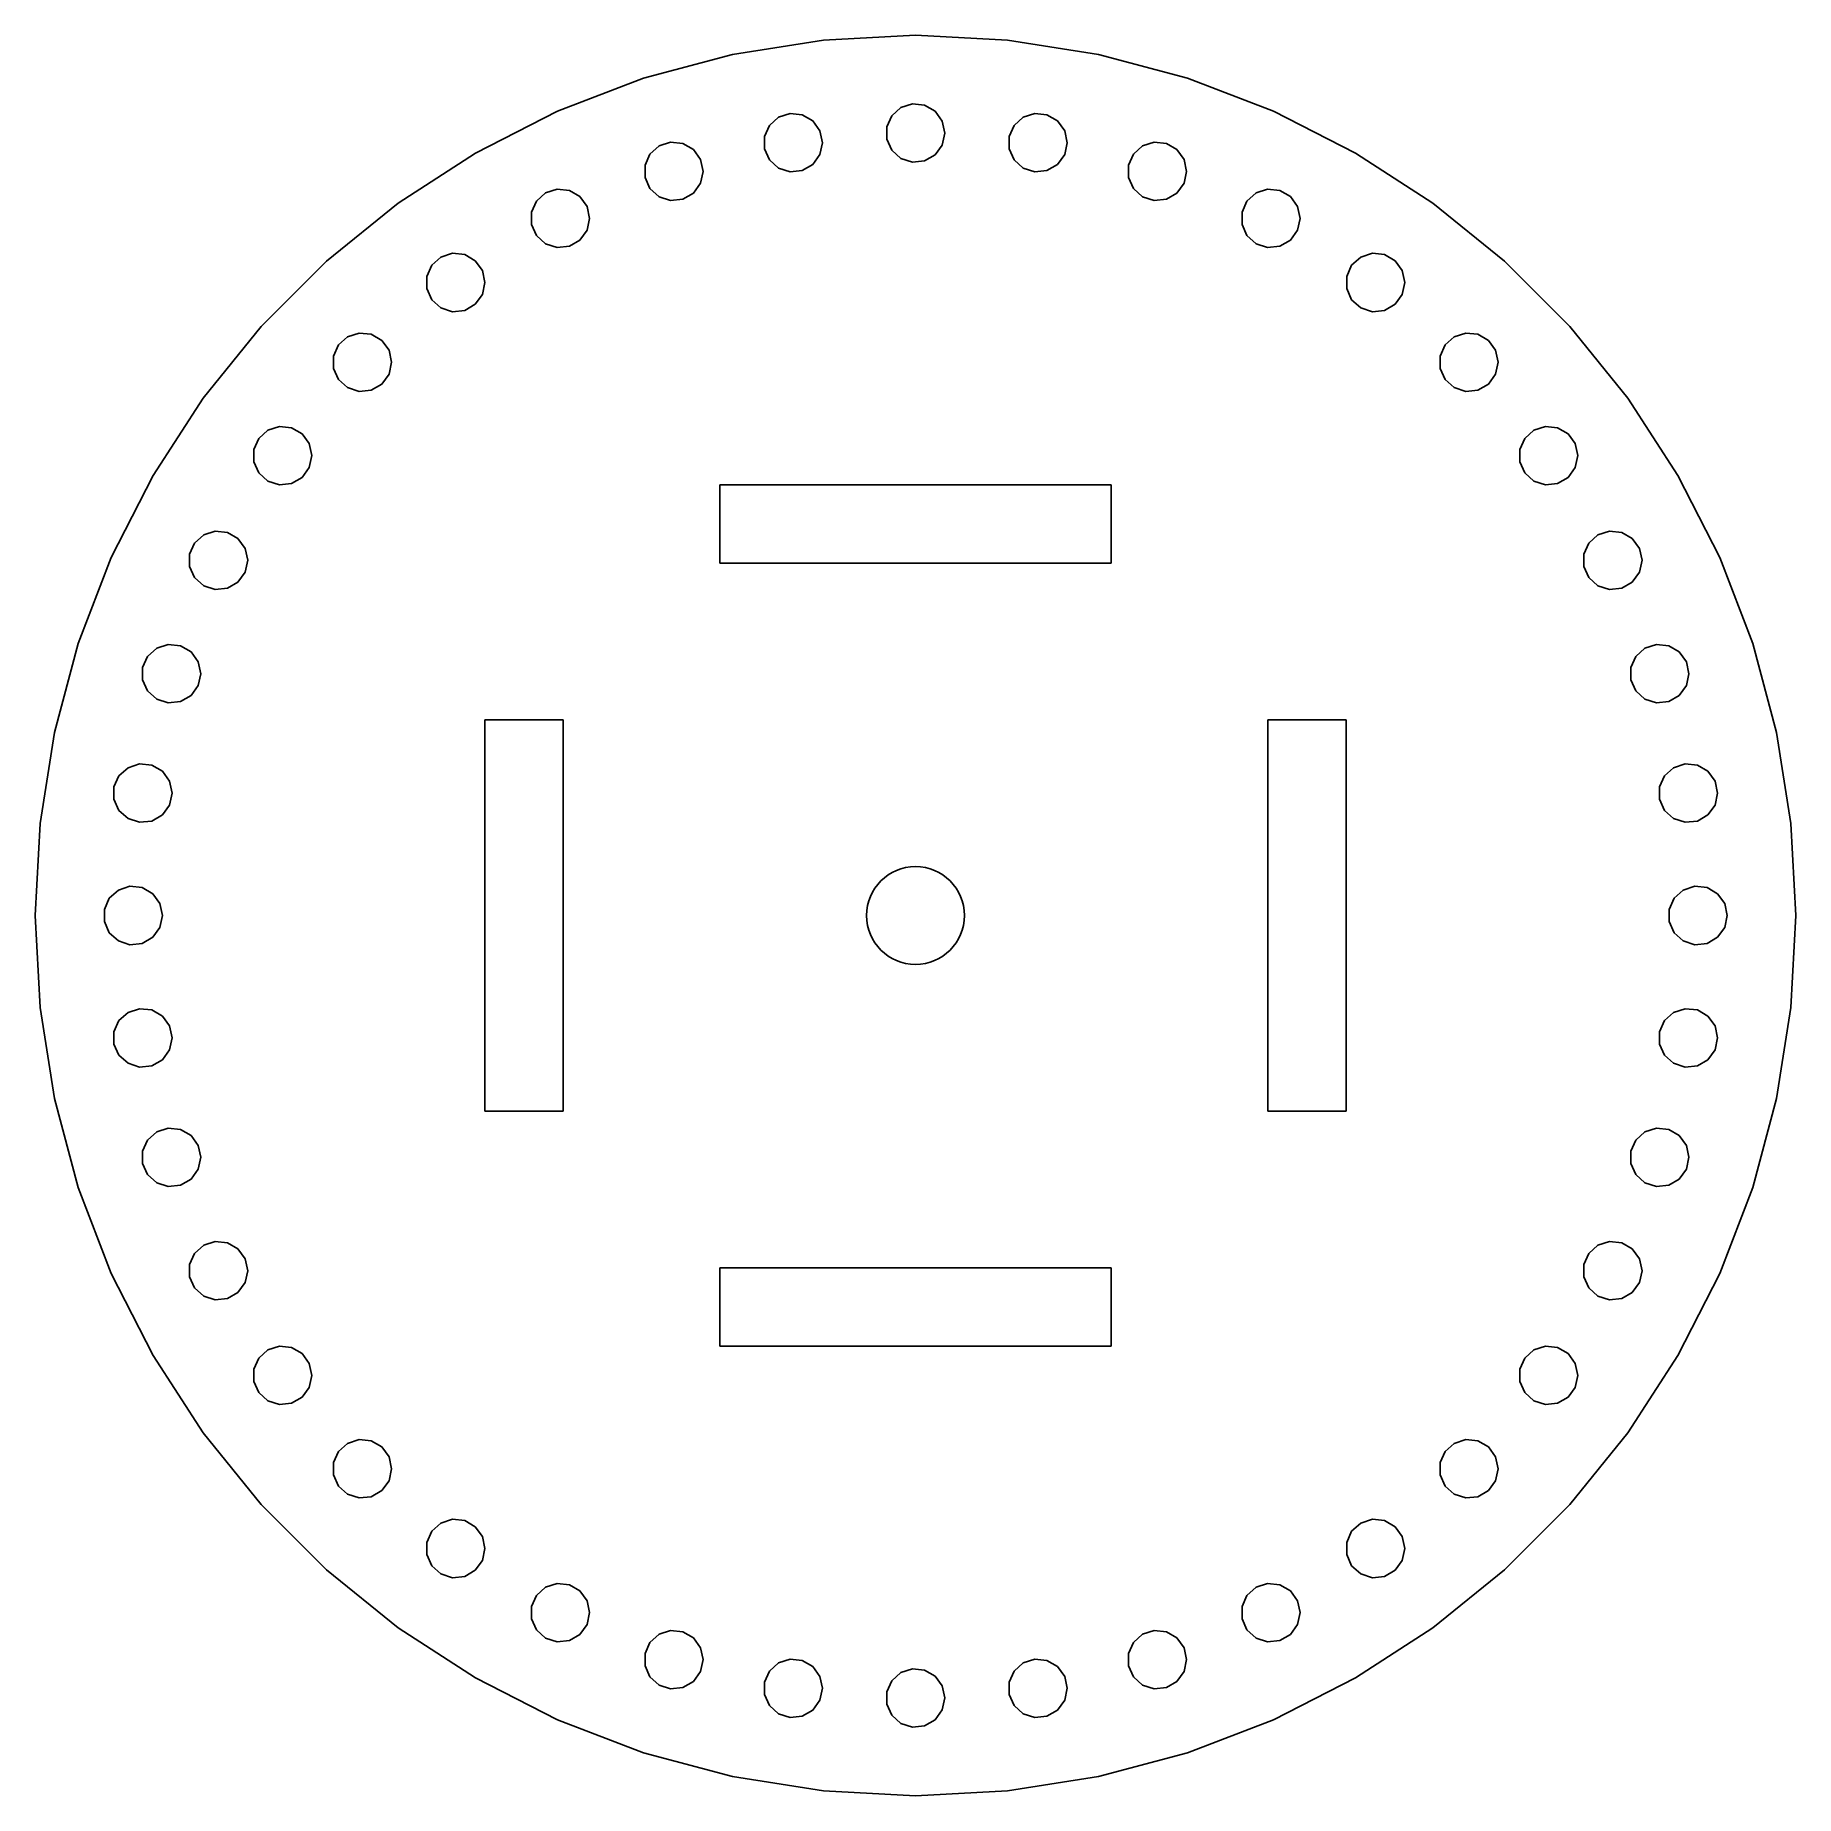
# Model space of a CAD drawing. Extents: x -45 to 45, y -45 to 45.
import ezdxf

# ---------------------------------------------------------------- set-up
doc = ezdxf.new("R2010")
doc.units = 0
doc.layers.get('0').update_dxf_attribs({"linetype": 'CONTINUOUS'})

msp = doc.modelspace()

# ---------------------------------------------------------------- linework, layer by layer
at = {"color": 1}
for p, q in [((0, 44.9797), (-4.70166, 44.7333)), ((4.70166, 44.7333), (0, 44.9797)), ((-4.70166, 44.7333), (-9.35181, 43.9968)), ((9.35181, 43.9968), (4.70166, 44.7333)), ((-9.35181, 43.9968), (-13.8995, 42.7782)), ((13.8995, 42.7782), (9.35181, 43.9968)), ((-13.8995, 42.7782), (-18.2949, 41.091)), ((18.2949, 41.091), (13.8995, 42.7782)), ((-0.75, 41.2787), (-0.15678, 41.4715)), ((-0.15678, 41.4715), (0.46352, 41.4063)), ((0.46352, 41.4063), (1.00369, 41.0944)), ((-18.2949, 41.091), (-22.4899, 38.9536)), ((-7.46773, 40.3692), (-7.0042, 40.7865)), ((-7.0042, 40.7865), (-6.411, 40.9793)), ((-6.411, 40.9793), (-5.79068, 40.9141)), ((-5.79068, 40.9141), (-5.2505, 40.6022)), ((-5.2505, 40.6022), (-4.88388, 40.0976)), ((-1.46721, 40.2916), (-1.21352, 40.8614)), ((-1.21352, 40.8614), (-0.75, 41.2787)), ((1.00369, 41.0944), (1.37032, 40.5898)), ((1.37032, 40.5898), (1.5, 39.9797)), ((5.04068, 40.3692), (5.5042, 40.7865)), ((5.5042, 40.7865), (6.09741, 40.9793)), ((6.09741, 40.9793), (6.71773, 40.9141)), ((6.71773, 40.9141), (7.25789, 40.6022)), ((7.25789, 40.6022), (7.62451, 40.0976)), ((22.4899, 38.9536), (18.2949, 41.091)), ((-7.72142, 39.7994), (-7.46773, 40.3692)), ((-7.72142, 39.1756), (-7.72142, 39.7994)), ((-4.88388, 40.0976), (-4.7542, 39.4875)), ((-1.46721, 39.6678), (-1.46721, 40.2916)), ((-1.21352, 39.098), (-1.46721, 39.6678)), ((1.5, 39.9797), (1.37032, 39.3696)), ((4.78697, 39.7994), (5.04068, 40.3692)), ((4.78697, 39.1756), (4.78697, 39.7994)), ((7.62451, 40.0976), (7.7542, 39.4875)), ((-22.4899, 38.9536), (-26.4384, 36.3894)), ((-13.8216, 38.3348), (-13.5679, 38.9046)), ((-13.5679, 38.9046), (-13.1044, 39.322)), ((-13.1044, 39.322), (-12.5112, 39.5148)), ((-12.5112, 39.5148), (-11.8909, 39.4496)), ((-11.8909, 39.4496), (-11.3507, 39.1377)), ((-11.3507, 39.1377), (-10.9841, 38.6331)), ((-7.46773, 38.6058), (-7.72142, 39.1756)), ((-4.88388, 38.8774), (-5.2505, 38.3728)), ((-4.7542, 39.4875), (-4.88388, 38.8774)), ((-0.75, 38.6807), (-1.21352, 39.098)), ((1.00369, 38.865), (0.46352, 38.5531)), ((1.37032, 39.3696), (1.00369, 38.865)), ((5.04068, 38.6058), (4.78697, 39.1756)), ((7.62451, 38.8774), (7.25789, 38.3728)), ((7.7542, 39.4875), (7.62451, 38.8774)), ((10.8872, 38.3348), (11.1409, 38.9046)), ((11.1409, 38.9046), (11.6044, 39.322)), ((11.6044, 39.322), (12.1976, 39.5148)), ((12.1976, 39.5148), (12.8179, 39.4496)), ((12.8179, 39.4496), (13.3581, 39.1377)), ((13.3581, 39.1377), (13.7247, 38.6331)), ((26.4384, 36.3894), (22.4899, 38.9536)), ((-13.8216, 37.7111), (-13.8216, 38.3348)), ((-10.9841, 38.6331), (-10.8544, 38.023)), ((-10.8544, 38.023), (-10.9841, 37.4129)), ((-7.0042, 38.1885), (-7.46773, 38.6058)), ((-6.411, 37.9957), (-7.0042, 38.1885)), ((-5.79068, 38.0609), (-6.411, 37.9957)), ((-5.2505, 38.3728), (-5.79068, 38.0609)), ((-0.15678, 38.4879), (-0.75, 38.6807)), ((0.46352, 38.5531), (-0.15678, 38.4879)), ((5.5042, 38.1885), (5.04068, 38.6058)), ((6.09741, 37.9957), (5.5042, 38.1885)), ((6.71773, 38.0609), (6.09741, 37.9957)), ((7.25789, 38.3728), (6.71773, 38.0609)), ((10.8872, 37.7111), (10.8872, 38.3348)), ((13.7247, 38.6331), (13.8544, 38.023)), ((13.8544, 38.023), (13.7247, 37.4129)), ((-19.3639, 36.5039), (-18.9004, 36.9212)), ((-18.9004, 36.9212), (-18.3072, 37.114)), ((-18.3072, 37.114), (-17.6869, 37.0488)), ((-17.6869, 37.0488), (-17.1467, 36.7369)), ((-13.5679, 37.1413), (-13.8216, 37.7111)), ((-13.1044, 36.7239), (-13.5679, 37.1413)), ((-11.3507, 36.9082), (-11.8909, 36.5964)), ((-10.9841, 37.4129), (-11.3507, 36.9082)), ((11.1409, 37.1413), (10.8872, 37.7111)), ((11.6044, 36.7239), (11.1409, 37.1413)), ((13.3581, 36.9082), (12.8179, 36.5964)), ((13.7247, 37.4129), (13.3581, 36.9082)), ((16.9369, 36.5039), (17.4004, 36.9212)), ((17.4004, 36.9212), (17.9936, 37.114)), ((17.9936, 37.114), (18.6139, 37.0488)), ((18.6139, 37.0488), (19.1541, 36.7369)), ((-26.4384, 36.3894), (-30.0973, 33.4264)), ((-19.6176, 35.9341), (-19.3639, 36.5039)), ((-17.1467, 36.7369), (-16.7801, 36.2323)), ((-16.7801, 36.2323), (-16.6504, 35.6222)), ((-12.5112, 36.5312), (-13.1044, 36.7239)), ((-11.8909, 36.5964), (-12.5112, 36.5312)), ((12.1976, 36.5312), (11.6044, 36.7239)), ((12.8179, 36.5964), (12.1976, 36.5312)), ((16.6832, 35.9341), (16.9369, 36.5039)), ((19.1541, 36.7369), (19.5207, 36.2323)), ((19.5207, 36.2323), (19.6504, 35.6222)), ((30.0973, 33.4264), (26.4384, 36.3894)), ((-19.6176, 35.3103), (-19.6176, 35.9341)), ((-19.3639, 34.7405), (-19.6176, 35.3103)), ((-16.6504, 35.6222), (-16.7801, 35.0121)), ((16.6832, 35.3103), (16.6832, 35.9341)), ((16.9369, 34.7405), (16.6832, 35.3103)), ((19.6504, 35.6222), (19.5207, 35.0121)), ((-18.9004, 34.3232), (-19.3639, 34.7405)), ((-18.3072, 34.1304), (-18.9004, 34.3232)), ((-17.6869, 34.1956), (-18.3072, 34.1304)), ((-17.1467, 34.5075), (-17.6869, 34.1956)), ((-16.7801, 35.0121), (-17.1467, 34.5075)), ((17.4004, 34.3232), (16.9369, 34.7405)), ((17.9936, 34.1304), (17.4004, 34.3232)), ((18.6139, 34.1956), (17.9936, 34.1304)), ((19.1541, 34.5075), (18.6139, 34.1956)), ((19.5207, 35.0121), (19.1541, 34.5075)), ((-30.0973, 33.4264), (-33.4264, 30.0973)), ((-24.713, 33.226), (-24.2495, 33.6433)), ((-24.2495, 33.6433), (-23.6563, 33.836)), ((-23.6563, 33.836), (-23.036, 33.7709)), ((-23.036, 33.7709), (-22.4958, 33.459)), ((-22.4958, 33.459), (-22.1292, 32.9544)), ((22.286, 33.226), (22.7495, 33.6433)), ((22.7495, 33.6433), (23.3427, 33.836)), ((23.3427, 33.836), (23.963, 33.7709)), ((23.963, 33.7709), (24.5032, 33.459)), ((24.5032, 33.459), (24.8698, 32.9544)), ((33.4264, 30.0973), (30.0973, 33.4264)), ((-24.9667, 32.6561), (-24.713, 33.226)), ((-24.9667, 32.0324), (-24.9667, 32.6561)), ((-22.1292, 32.9544), (-21.9995, 32.3443)), ((22.0323, 32.6561), (22.286, 33.226)), ((22.0323, 32.0324), (22.0323, 32.6561)), ((24.8698, 32.9544), (24.9995, 32.3443)), ((-24.713, 31.4626), (-24.9667, 32.0324)), ((-22.1292, 31.7342), (-22.4958, 31.2296)), ((-21.9995, 32.3443), (-22.1292, 31.7342)), ((22.286, 31.4626), (22.0323, 32.0324)), ((24.8698, 31.7342), (24.5032, 31.2296)), ((24.9995, 32.3443), (24.8698, 31.7342)), ((-24.2495, 31.0452), (-24.713, 31.4626)), ((-23.6563, 30.8525), (-24.2495, 31.0452)), ((-23.036, 30.9177), (-23.6563, 30.8525)), ((-22.4958, 31.2296), (-23.036, 30.9177)), ((22.7495, 31.0452), (22.286, 31.4626)), ((23.3427, 30.8525), (22.7495, 31.0452)), ((23.963, 30.9177), (23.3427, 30.8525)), ((24.5032, 31.2296), (23.963, 30.9177)), ((-33.4264, 30.0973), (-36.3894, 26.4384)), ((-29.0199, 29.569), (-28.4267, 29.7617)), ((-28.4267, 29.7617), (-27.8064, 29.6965)), ((-27.8064, 29.6965), (-27.2662, 29.3846)), ((27.5199, 29.569), (28.1131, 29.7617)), ((28.1131, 29.7617), (28.7334, 29.6965)), ((28.7334, 29.6965), (29.2736, 29.3846)), ((36.3894, 26.4384), (33.4264, 30.0973)), ((-29.7372, 28.5818), (-29.4834, 29.1516)), ((-29.4834, 29.1516), (-29.0199, 29.569)), ((-27.2662, 29.3846), (-26.8996, 28.88)), ((-26.8996, 28.88), (-26.7699, 28.2699)), ((26.8027, 28.5818), (27.0564, 29.1516)), ((27.0564, 29.1516), (27.5199, 29.569)), ((29.2736, 29.3846), (29.6402, 28.88)), ((29.6402, 28.88), (29.7699, 28.2699)), ((-29.7372, 27.9581), (-29.7372, 28.5818)), ((-29.4834, 27.3882), (-29.7372, 27.9581)), ((-26.7699, 28.2699), (-26.8996, 27.6598)), ((26.8027, 27.9581), (26.8027, 28.5818)), ((27.0564, 27.3882), (26.8027, 27.9581)), ((29.7699, 28.2699), (29.6402, 27.6598)), ((-29.0199, 26.9709), (-29.4834, 27.3882)), ((-27.2662, 27.1552), (-27.8064, 26.8433)), ((-26.8996, 27.6598), (-27.2662, 27.1552)), ((27.5199, 26.9709), (27.0564, 27.3882)), ((29.2736, 27.1552), (28.7334, 26.8433)), ((29.6402, 27.6598), (29.2736, 27.1552)), ((-36.3894, 26.4384), (-38.9536, 22.4899)), ((-28.4267, 26.7781), (-29.0199, 26.9709)), ((-27.8064, 26.8433), (-28.4267, 26.7781)), ((28.1131, 26.7781), (27.5199, 26.9709)), ((28.7334, 26.8433), (28.1131, 26.7781)), ((38.9536, 22.4899), (36.3894, 26.4384)), ((-33.8115, 23.8114), (-33.5578, 24.3812)), ((-33.5578, 24.3812), (-33.0943, 24.7985)), ((-33.0943, 24.7985), (-32.5011, 24.9913)), ((-32.5011, 24.9913), (-31.8807, 24.9261)), ((-31.8807, 24.9261), (-31.3406, 24.6142)), ((-31.3406, 24.6142), (-30.974, 24.1096)), ((30.877, 23.8114), (31.1307, 24.3812)), ((31.1307, 24.3812), (31.5943, 24.7985)), ((31.5943, 24.7985), (32.1875, 24.9913)), ((32.1875, 24.9913), (32.8078, 24.9261)), ((32.8078, 24.9261), (33.348, 24.6142)), ((33.348, 24.6142), (33.7146, 24.1096)), ((-33.8115, 23.1876), (-33.8115, 23.8114)), ((-30.974, 24.1096), (-30.8443, 23.4995)), ((-30.8443, 23.4995), (-30.974, 22.8894)), ((30.877, 23.1876), (30.877, 23.8114)), ((33.7146, 24.1096), (33.8443, 23.4995)), ((33.8443, 23.4995), (33.7146, 22.8894)), ((-38.9536, 22.4899), (-41.091, 18.2949)), ((-33.5578, 22.6178), (-33.8115, 23.1876)), ((-33.0943, 22.2004), (-33.5578, 22.6178)), ((-30.974, 22.8894), (-31.3406, 22.3848)), ((31.1307, 22.6178), (30.877, 23.1876)), ((31.5943, 22.2004), (31.1307, 22.6178)), ((33.7146, 22.8894), (33.348, 22.3848)), ((41.091, 18.2949), (38.9536, 22.4899)), ((-32.5011, 22.0077), (-33.0943, 22.2004)), ((-31.8807, 22.0729), (-32.5011, 22.0077)), ((-31.3406, 22.3848), (-31.8807, 22.0729)), ((10, 22), (-10, 22)), ((-10, 22), (-10, 18)), ((10, 18), (10, 22)), ((32.1875, 22.0077), (31.5943, 22.2004)), ((32.8078, 22.0729), (32.1875, 22.0077)), ((33.348, 22.3848), (32.8078, 22.0729)), ((-37.0894, 18.4623), (-36.8357, 19.0321)), ((-36.8357, 19.0321), (-36.3722, 19.4494)), ((-36.3722, 19.4494), (-35.779, 19.6422)), ((-35.779, 19.6422), (-35.1587, 19.577)), ((-35.1587, 19.577), (-34.6185, 19.2651)), ((-34.6185, 19.2651), (-34.2519, 18.7605)), ((34.155, 18.4623), (34.4087, 19.0321)), ((34.4087, 19.0321), (34.8722, 19.4494)), ((34.8722, 19.4494), (35.4654, 19.6422)), ((35.4654, 19.6422), (36.0857, 19.577)), ((36.0857, 19.577), (36.6259, 19.2651)), ((36.6259, 19.2651), (36.9925, 18.7605)), ((-41.091, 18.2949), (-42.7782, 13.8995)), ((-37.0894, 17.8385), (-37.0894, 18.4623)), ((-34.2519, 18.7605), (-34.1222, 18.1504)), ((-34.1222, 18.1504), (-34.2519, 17.5403)), ((-10, 18), (10, 18)), ((34.155, 17.8385), (34.155, 18.4623)), ((36.9925, 18.7605), (37.1222, 18.1504)), ((37.1222, 18.1504), (36.9925, 17.5403)), ((42.7782, 13.8995), (41.091, 18.2949)), ((-36.8357, 17.2687), (-37.0894, 17.8385)), ((-36.3722, 16.8514), (-36.8357, 17.2687)), ((-34.2519, 17.5403), (-34.6185, 17.0357)), ((34.4087, 17.2687), (34.155, 17.8385)), ((34.8722, 16.8514), (34.4087, 17.2687)), ((36.9925, 17.5403), (36.6259, 17.0357)), ((-35.779, 16.6586), (-36.3722, 16.8514)), ((-35.1587, 16.7238), (-35.779, 16.6586)), ((-34.6185, 17.0357), (-35.1587, 16.7238)), ((35.4654, 16.6586), (34.8722, 16.8514)), ((36.0857, 16.7238), (35.4654, 16.6586)), ((36.6259, 17.0357), (36.0857, 16.7238)), ((-42.7782, 13.8995), (-43.9968, 9.35181)), ((-39.2365, 13.2361), (-38.773, 13.6534)), ((-38.773, 13.6534), (-38.1798, 13.8462)), ((-38.1798, 13.8462), (-37.5594, 13.781)), ((-37.5594, 13.781), (-37.0193, 13.4691)), ((36.8094, 13.2361), (37.273, 13.6534)), ((37.273, 13.6534), (37.8662, 13.8462)), ((37.8662, 13.8462), (38.4865, 13.781)), ((38.4865, 13.781), (39.0267, 13.4691)), ((43.9968, 9.35181), (42.7782, 13.8995)), ((-39.4902, 12.6663), (-39.2365, 13.2361)), ((-39.4902, 12.0425), (-39.4902, 12.6663)), ((-37.0193, 13.4691), (-36.6526, 12.9645)), ((-36.6526, 12.9645), (-36.523, 12.3544)), ((36.5557, 12.6663), (36.8094, 13.2361)), ((36.5557, 12.0425), (36.5557, 12.6663)), ((39.0267, 13.4691), (39.3933, 12.9645)), ((39.3933, 12.9645), (39.523, 12.3544)), ((-39.2365, 11.4727), (-39.4902, 12.0425)), ((-36.6526, 11.7443), (-37.0193, 11.2397)), ((-36.523, 12.3544), (-36.6526, 11.7443)), ((36.8094, 11.4727), (36.5557, 12.0425)), ((39.3933, 11.7443), (39.0267, 11.2397)), ((39.523, 12.3544), (39.3933, 11.7443)), ((-38.773, 11.0554), (-39.2365, 11.4727)), ((-38.1798, 10.8626), (-38.773, 11.0554)), ((-37.5594, 10.9278), (-38.1798, 10.8626)), ((-37.0193, 11.2397), (-37.5594, 10.9278)), ((37.273, 11.0554), (36.8094, 11.4727)), ((37.8662, 10.8626), (37.273, 11.0554)), ((38.4865, 10.9278), (37.8662, 10.8626)), ((39.0267, 11.2397), (38.4865, 10.9278)), ((-18, 10), (-22, 10)), ((-22, 10), (-22, -10)), ((-18, -10), (-18, 10)), ((22, 10), (18, 10)), ((18, 10), (18, -10)), ((22, -10), (22, 10)), ((-43.9968, 9.35181), (-44.7333, 4.70166)), ((44.7333, 4.70166), (43.9968, 9.35181)), ((-40.701, 7.13588), (-40.2375, 7.55324)), ((-40.2375, 7.55324), (-39.6443, 7.74599)), ((-39.6443, 7.74599), (-39.024, 7.68079)), ((-39.024, 7.68079), (-38.4838, 7.36891)), ((-38.4838, 7.36891), (-38.1172, 6.8643)), ((38.274, 7.13588), (38.7375, 7.55324)), ((38.7375, 7.55324), (39.3307, 7.74599)), ((39.3307, 7.74599), (39.951, 7.68079)), ((39.951, 7.68079), (40.4912, 7.36891)), ((40.4912, 7.36891), (40.8578, 6.8643)), ((-40.9547, 6.56607), (-40.701, 7.13588)), ((-40.9547, 5.94234), (-40.9547, 6.56607)), ((-38.1172, 6.8643), (-37.9875, 6.2542)), ((38.0203, 6.56607), (38.274, 7.13588)), ((38.0203, 5.94234), (38.0203, 6.56607)), ((40.8578, 6.8643), (40.9875, 6.2542)), ((-40.701, 5.37253), (-40.9547, 5.94234)), ((-38.1172, 5.64409), (-38.4838, 5.13948)), ((-37.9875, 6.2542), (-38.1172, 5.64409)), ((38.274, 5.37253), (38.0203, 5.94234)), ((40.8578, 5.64409), (40.4912, 5.13948)), ((40.9875, 6.2542), (40.8578, 5.64409)), ((-44.7333, 4.70166), (-44.9797, 0)), ((-40.2375, 4.95515), (-40.701, 5.37253)), ((-39.6443, 4.76242), (-40.2375, 4.95515)), ((-39.024, 4.82762), (-39.6443, 4.76242)), ((-38.4838, 5.13948), (-39.024, 4.82762)), ((38.7375, 4.95515), (38.274, 5.37253)), ((39.3307, 4.76242), (38.7375, 4.95515)), ((39.951, 4.82762), (39.3307, 4.76242)), ((40.4912, 5.13948), (39.951, 4.82762)), ((44.9797, 0), (44.7333, 4.70166)), ((-41.1932, 0.88167), (-40.7297, 1.29903)), ((-40.7297, 1.29903), (-40.1365, 1.49178)), ((-40.1365, 1.49178), (-39.5162, 1.42657)), ((-39.5162, 1.42657), (-38.976, 1.11472)), ((-38.976, 1.11472), (-38.6094, 0.61009)), ((38.7662, 0.88167), (39.2297, 1.29903)), ((39.2297, 1.29903), (39.8229, 1.49178)), ((39.8229, 1.49178), (40.4432, 1.42657)), ((40.4432, 1.42657), (40.9834, 1.11472)), ((40.9834, 1.11472), (41.35, 0.61009)), ((-44.9797, 0), (-44.7333, -4.70166)), ((-41.4469, 0.31186), (-41.1932, 0.88167)), ((-41.4469, -0.31186), (-41.4469, 0.31186)), ((-38.6094, 0.61009), (-38.4797, 0)), ((-38.4797, 0), (-38.6094, -0.61009)), ((38.5125, 0.31186), (38.7662, 0.88167)), ((38.5125, -0.31186), (38.5125, 0.31186)), ((41.35, 0.61009), (41.4797, 0)), ((41.4797, 0), (41.35, -0.61009)), ((44.7333, -4.70166), (44.9797, 0)), ((-41.1932, -0.88167), (-41.4469, -0.31186)), ((-40.7297, -1.29903), (-41.1932, -0.88167)), ((-38.6094, -0.61009), (-38.976, -1.11472)), ((38.7662, -0.88167), (38.5125, -0.31186)), ((39.2297, -1.29903), (38.7662, -0.88167)), ((41.35, -0.61009), (40.9834, -1.11472)), ((-40.1365, -1.49178), (-40.7297, -1.29903)), ((-39.5162, -1.42657), (-40.1365, -1.49178)), ((-38.976, -1.11472), (-39.5162, -1.42657)), ((39.8229, -1.49178), (39.2297, -1.29903)), ((40.4432, -1.42657), (39.8229, -1.49178)), ((40.9834, -1.11472), (40.4432, -1.42657)), ((-44.7333, -4.70166), (-43.9968, -9.35181)), ((-40.9547, -5.94234), (-40.701, -5.37253)), ((-40.701, -5.37253), (-40.2375, -4.95515)), ((-40.2375, -4.95515), (-39.6443, -4.76242)), ((-39.6443, -4.76242), (-39.024, -4.82762)), ((-39.024, -4.82762), (-38.4838, -5.13948)), ((-38.4838, -5.13948), (-38.1172, -5.64409)), ((38.0203, -5.94234), (38.274, -5.37253)), ((38.274, -5.37253), (38.7375, -4.95515)), ((38.7375, -4.95515), (39.3307, -4.76242)), ((39.3307, -4.76242), (39.951, -4.82762)), ((39.951, -4.82762), (40.4912, -5.13948)), ((40.4912, -5.13948), (40.8578, -5.64409)), ((43.9968, -9.35181), (44.7333, -4.70166)), ((-40.9547, -6.56607), (-40.9547, -5.94234)), ((-38.1172, -5.64409), (-37.9875, -6.2542)), ((-37.9875, -6.2542), (-38.1172, -6.8643)), ((38.0203, -6.56607), (38.0203, -5.94234)), ((40.8578, -5.64409), (40.9875, -6.2542)), ((40.9875, -6.2542), (40.8578, -6.8643)), ((-40.701, -7.13588), (-40.9547, -6.56607)), ((-40.2375, -7.55324), (-40.701, -7.13588)), ((-38.1172, -6.8643), (-38.4838, -7.36891)), ((38.274, -7.13588), (38.0203, -6.56607)), ((38.7375, -7.55324), (38.274, -7.13588)), ((40.8578, -6.8643), (40.4912, -7.36891)), ((-39.6443, -7.74599), (-40.2375, -7.55324)), ((-39.024, -7.68079), (-39.6443, -7.74599)), ((-38.4838, -7.36891), (-39.024, -7.68079)), ((39.3307, -7.74599), (38.7375, -7.55324)), ((39.951, -7.68079), (39.3307, -7.74599)), ((40.4912, -7.36891), (39.951, -7.68079)), ((-43.9968, -9.35181), (-42.7782, -13.8995)), ((42.7782, -13.8995), (43.9968, -9.35181)), ((-22, -10), (-18, -10)), ((18, -10), (22, -10)), ((-39.4902, -12.0425), (-39.2365, -11.4727)), ((-39.2365, -11.4727), (-38.773, -11.0554)), ((-38.773, -11.0554), (-38.1798, -10.8626)), ((-38.1798, -10.8626), (-37.5594, -10.9278)), ((-37.5594, -10.9278), (-37.0193, -11.2397)), ((-37.0193, -11.2397), (-36.6526, -11.7443)), ((36.5557, -12.0425), (36.8094, -11.4727)), ((36.8094, -11.4727), (37.273, -11.0554)), ((37.273, -11.0554), (37.8662, -10.8626)), ((37.8662, -10.8626), (38.4865, -10.9278)), ((38.4865, -10.9278), (39.0267, -11.2397)), ((39.0267, -11.2397), (39.3933, -11.7443)), ((-39.4902, -12.6663), (-39.4902, -12.0425)), ((-36.6526, -11.7443), (-36.523, -12.3544)), ((-36.523, -12.3544), (-36.6526, -12.9645)), ((36.5557, -12.6663), (36.5557, -12.0425)), ((39.3933, -11.7443), (39.523, -12.3544)), ((39.523, -12.3544), (39.3933, -12.9645)), ((-39.2365, -13.2361), (-39.4902, -12.6663)), ((-38.773, -13.6534), (-39.2365, -13.2361)), ((-37.0193, -13.4691), (-37.5594, -13.781)), ((-36.6526, -12.9645), (-37.0193, -13.4691)), ((36.8094, -13.2361), (36.5557, -12.6663)), ((37.273, -13.6534), (36.8094, -13.2361)), ((39.0267, -13.4691), (38.4865, -13.781)), ((39.3933, -12.9645), (39.0267, -13.4691)), ((-42.7782, -13.8995), (-41.091, -18.2949)), ((-38.1798, -13.8462), (-38.773, -13.6534)), ((-37.5594, -13.781), (-38.1798, -13.8462)), ((37.8662, -13.8462), (37.273, -13.6534)), ((38.4865, -13.781), (37.8662, -13.8462)), ((41.091, -18.2949), (42.7782, -13.8995)), ((-36.8357, -17.2687), (-36.3722, -16.8514)), ((-36.3722, -16.8514), (-35.779, -16.6586)), ((-35.779, -16.6586), (-35.1587, -16.7238)), ((-35.1587, -16.7238), (-34.6185, -17.0357)), ((-34.6185, -17.0357), (-34.2519, -17.5403)), ((34.4087, -17.2687), (34.8722, -16.8514)), ((34.8722, -16.8514), (35.4654, -16.6586)), ((35.4654, -16.6586), (36.0857, -16.7238)), ((36.0857, -16.7238), (36.6259, -17.0357)), ((36.6259, -17.0357), (36.9925, -17.5403)), ((-37.0894, -17.8385), (-36.8357, -17.2687)), ((-37.0894, -18.4623), (-37.0894, -17.8385)), ((-34.2519, -17.5403), (-34.1222, -18.1504)), ((34.155, -17.8385), (34.4087, -17.2687)), ((34.155, -18.4623), (34.155, -17.8385)), ((36.9925, -17.5403), (37.1222, -18.1504)), ((-41.091, -18.2949), (-38.9536, -22.4899)), ((-36.8357, -19.0321), (-37.0894, -18.4623)), ((-34.2519, -18.7605), (-34.6185, -19.2651)), ((-34.1222, -18.1504), (-34.2519, -18.7605)), ((10, -18), (-10, -18)), ((-10, -18), (-10, -22)), ((10, -22), (10, -18)), ((34.4087, -19.0321), (34.155, -18.4623)), ((36.9925, -18.7605), (36.6259, -19.2651)), ((37.1222, -18.1504), (36.9925, -18.7605)), ((38.9536, -22.4899), (41.091, -18.2949)), ((-36.3722, -19.4494), (-36.8357, -19.0321)), ((-35.779, -19.6422), (-36.3722, -19.4494)), ((-35.1587, -19.577), (-35.779, -19.6422)), ((-34.6185, -19.2651), (-35.1587, -19.577)), ((34.8722, -19.4494), (34.4087, -19.0321)), ((35.4654, -19.6422), (34.8722, -19.4494)), ((36.0857, -19.577), (35.4654, -19.6422)), ((36.6259, -19.2651), (36.0857, -19.577)), ((-33.5578, -22.6178), (-33.0943, -22.2004)), ((-33.0943, -22.2004), (-32.5011, -22.0077)), ((-32.5011, -22.0077), (-31.8807, -22.0729)), ((-31.8807, -22.0729), (-31.3406, -22.3848)), ((-31.3406, -22.3848), (-30.974, -22.8894)), ((-10, -22), (10, -22)), ((31.1307, -22.6178), (31.5943, -22.2004)), ((31.5943, -22.2004), (32.1875, -22.0077)), ((32.1875, -22.0077), (32.8078, -22.0729)), ((32.8078, -22.0729), (33.348, -22.3848)), ((33.348, -22.3848), (33.7146, -22.8894)), ((-38.9536, -22.4899), (-36.3894, -26.4384)), ((-33.8115, -23.1876), (-33.5578, -22.6178)), ((-33.8115, -23.8114), (-33.8115, -23.1876)), ((-30.974, -22.8894), (-30.8443, -23.4995)), ((30.877, -23.1876), (31.1307, -22.6178)), ((30.877, -23.8114), (30.877, -23.1876)), ((33.7146, -22.8894), (33.8443, -23.4995)), ((36.3894, -26.4384), (38.9536, -22.4899)), ((-33.5578, -24.3812), (-33.8115, -23.8114)), ((-30.974, -24.1096), (-31.3406, -24.6142)), ((-30.8443, -23.4995), (-30.974, -24.1096)), ((31.1307, -24.3812), (30.877, -23.8114)), ((33.7146, -24.1096), (33.348, -24.6142)), ((33.8443, -23.4995), (33.7146, -24.1096)), ((-33.0943, -24.7985), (-33.5578, -24.3812)), ((-32.5011, -24.9913), (-33.0943, -24.7985)), ((-31.8807, -24.9261), (-32.5011, -24.9913)), ((-31.3406, -24.6142), (-31.8807, -24.9261)), ((31.5943, -24.7985), (31.1307, -24.3812)), ((32.1875, -24.9913), (31.5943, -24.7985)), ((32.8078, -24.9261), (32.1875, -24.9913)), ((33.348, -24.6142), (32.8078, -24.9261)), ((-36.3894, -26.4384), (-33.4264, -30.0973)), ((-29.4834, -27.3882), (-29.0199, -26.9709)), ((-29.0199, -26.9709), (-28.4267, -26.7781)), ((-28.4267, -26.7781), (-27.8064, -26.8433)), ((-27.8064, -26.8433), (-27.2662, -27.1552)), ((27.0564, -27.3882), (27.5199, -26.9709)), ((27.5199, -26.9709), (28.1131, -26.7781)), ((28.1131, -26.7781), (28.7334, -26.8433)), ((28.7334, -26.8433), (29.2736, -27.1552)), ((33.4264, -30.0973), (36.3894, -26.4384)), ((-29.7372, -27.9581), (-29.4834, -27.3882)), ((-27.2662, -27.1552), (-26.8996, -27.6598)), ((-26.8996, -27.6598), (-26.7699, -28.2699)), ((26.8027, -27.9581), (27.0564, -27.3882)), ((29.2736, -27.1552), (29.6402, -27.6598)), ((29.6402, -27.6598), (29.7699, -28.2699)), ((-29.7372, -28.5818), (-29.7372, -27.9581)), ((-29.4834, -29.1516), (-29.7372, -28.5818)), ((-26.7699, -28.2699), (-26.8996, -28.88)), ((26.8027, -28.5818), (26.8027, -27.9581)), ((27.0564, -29.1516), (26.8027, -28.5818)), ((29.7699, -28.2699), (29.6402, -28.88)), ((-29.0199, -29.569), (-29.4834, -29.1516)), ((-28.4267, -29.7617), (-29.0199, -29.569)), ((-27.2662, -29.3846), (-27.8064, -29.6965)), ((-26.8996, -28.88), (-27.2662, -29.3846)), ((27.5199, -29.569), (27.0564, -29.1516)), ((28.1131, -29.7617), (27.5199, -29.569)), ((29.2736, -29.3846), (28.7334, -29.6965)), ((29.6402, -28.88), (29.2736, -29.3846)), ((-33.4264, -30.0973), (-30.0973, -33.4264)), ((-27.8064, -29.6965), (-28.4267, -29.7617)), ((28.7334, -29.6965), (28.1131, -29.7617)), ((30.0973, -33.4264), (33.4264, -30.0973)), ((-24.9667, -32.0324), (-24.713, -31.4626)), ((-24.713, -31.4626), (-24.2495, -31.0452)), ((-24.2495, -31.0452), (-23.6563, -30.8525)), ((-23.6563, -30.8525), (-23.036, -30.9177)), ((-23.036, -30.9177), (-22.4958, -31.2296)), ((-22.4958, -31.2296), (-22.1292, -31.7342)), ((22.0323, -32.0324), (22.286, -31.4626)), ((22.286, -31.4626), (22.7495, -31.0452)), ((22.7495, -31.0452), (23.3427, -30.8525)), ((23.3427, -30.8525), (23.963, -30.9177)), ((23.963, -30.9177), (24.5032, -31.2296)), ((24.5032, -31.2296), (24.8698, -31.7342)), ((-24.9667, -32.6561), (-24.9667, -32.0324)), ((-22.1292, -31.7342), (-21.9995, -32.3443)), ((-21.9995, -32.3443), (-22.1292, -32.9544)), ((22.0323, -32.6561), (22.0323, -32.0324)), ((24.8698, -31.7342), (24.9995, -32.3443)), ((24.9995, -32.3443), (24.8698, -32.9544)), ((-24.713, -33.226), (-24.9667, -32.6561)), ((-24.2495, -33.6433), (-24.713, -33.226)), ((-22.1292, -32.9544), (-22.4958, -33.459)), ((22.286, -33.226), (22.0323, -32.6561)), ((22.7495, -33.6433), (22.286, -33.226)), ((24.8698, -32.9544), (24.5032, -33.459)), ((-30.0973, -33.4264), (-26.4384, -36.3894)), ((-23.6563, -33.836), (-24.2495, -33.6433)), ((-23.036, -33.7709), (-23.6563, -33.836)), ((-22.4958, -33.459), (-23.036, -33.7709)), ((-18.9004, -34.3232), (-18.3072, -34.1304)), ((-18.3072, -34.1304), (-17.6869, -34.1956)), ((17.4004, -34.3232), (17.9936, -34.1304)), ((17.9936, -34.1304), (18.6139, -34.1956)), ((23.3427, -33.836), (22.7495, -33.6433)), ((23.963, -33.7709), (23.3427, -33.836)), ((24.5032, -33.459), (23.963, -33.7709)), ((26.4384, -36.3894), (30.0973, -33.4264)), ((-19.6176, -35.3103), (-19.3639, -34.7405)), ((-19.3639, -34.7405), (-18.9004, -34.3232)), ((-17.6869, -34.1956), (-17.1467, -34.5075)), ((-17.1467, -34.5075), (-16.7801, -35.0121)), ((-16.7801, -35.0121), (-16.6504, -35.6222)), ((16.6832, -35.3103), (16.9369, -34.7405)), ((16.9369, -34.7405), (17.4004, -34.3232)), ((18.6139, -34.1956), (19.1541, -34.5075)), ((19.1541, -34.5075), (19.5207, -35.0121)), ((19.5207, -35.0121), (19.6504, -35.6222)), ((-19.6176, -35.9341), (-19.6176, -35.3103)), ((-19.3639, -36.5039), (-19.6176, -35.9341)), ((-16.6504, -35.6222), (-16.7801, -36.2323)), ((16.6832, -35.9341), (16.6832, -35.3103)), ((16.9369, -36.5039), (16.6832, -35.9341)), ((19.6504, -35.6222), (19.5207, -36.2323)), ((-26.4384, -36.3894), (-22.4899, -38.9536)), ((-18.9004, -36.9212), (-19.3639, -36.5039)), ((-17.1467, -36.7369), (-17.6869, -37.0488)), ((-16.7801, -36.2323), (-17.1467, -36.7369)), ((-13.5679, -37.1413), (-13.1044, -36.7239)), ((-13.1044, -36.7239), (-12.5112, -36.5312)), ((-12.5112, -36.5312), (-11.8909, -36.5964)), ((-11.8909, -36.5964), (-11.3507, -36.9082)), ((11.1409, -37.1413), (11.6044, -36.7239)), ((11.6044, -36.7239), (12.1976, -36.5312)), ((12.1976, -36.5312), (12.8179, -36.5964)), ((12.8179, -36.5964), (13.3581, -36.9082)), ((17.4004, -36.9212), (16.9369, -36.5039)), ((19.1541, -36.7369), (18.6139, -37.0488)), ((19.5207, -36.2323), (19.1541, -36.7369)), ((22.4899, -38.9536), (26.4384, -36.3894)), ((-18.3072, -37.114), (-18.9004, -36.9212)), ((-17.6869, -37.0488), (-18.3072, -37.114)), ((-13.8216, -37.7111), (-13.5679, -37.1413)), ((-13.8216, -38.3348), (-13.8216, -37.7111)), ((-11.3507, -36.9082), (-10.9841, -37.4129)), ((-10.9841, -37.4129), (-10.8544, -38.023)), ((10.8872, -37.7111), (11.1409, -37.1413)), ((10.8872, -38.3348), (10.8872, -37.7111)), ((13.3581, -36.9082), (13.7247, -37.4129)), ((13.7247, -37.4129), (13.8544, -38.023)), ((17.9936, -37.114), (17.4004, -36.9212)), ((18.6139, -37.0488), (17.9936, -37.114)), ((-13.5679, -38.9046), (-13.8216, -38.3348)), ((-10.9841, -38.6331), (-11.3507, -39.1377)), ((-10.8544, -38.023), (-10.9841, -38.6331)), ((-7.72142, -39.1756), (-7.46773, -38.6058)), ((-7.46773, -38.6058), (-7.0042, -38.1885)), ((-7.0042, -38.1885), (-6.411, -37.9957)), ((-6.411, -37.9957), (-5.79068, -38.0609)), ((-5.79068, -38.0609), (-5.2505, -38.3728)), ((-5.2505, -38.3728), (-4.88388, -38.8774)), ((-1.21352, -39.098), (-0.75, -38.6807)), ((-0.75, -38.6807), (-0.15678, -38.4879)), ((-0.15678, -38.4879), (0.46352, -38.5531)), ((0.46352, -38.5531), (1.00369, -38.865)), ((4.78697, -39.1756), (5.04068, -38.6058)), ((5.04068, -38.6058), (5.5042, -38.1885)), ((5.5042, -38.1885), (6.09741, -37.9957)), ((6.09741, -37.9957), (6.71773, -38.0609)), ((6.71773, -38.0609), (7.25789, -38.3728)), ((7.25789, -38.3728), (7.62451, -38.8774)), ((11.1409, -38.9046), (10.8872, -38.3348)), ((13.7247, -38.6331), (13.3581, -39.1377)), ((13.8544, -38.023), (13.7247, -38.6331)), ((-22.4899, -38.9536), (-18.2949, -41.091)), ((-13.1044, -39.322), (-13.5679, -38.9046)), ((-12.5112, -39.5148), (-13.1044, -39.322)), ((-11.8909, -39.4496), (-12.5112, -39.5148)), ((-11.3507, -39.1377), (-11.8909, -39.4496)), ((-7.72142, -39.7994), (-7.72142, -39.1756)), ((-4.88388, -38.8774), (-4.7542, -39.4875)), ((-4.7542, -39.4875), (-4.88388, -40.0976)), ((-1.46721, -39.6678), (-1.21352, -39.098)), ((1.00369, -38.865), (1.37032, -39.3696)), ((1.37032, -39.3696), (1.5, -39.9797)), ((4.78697, -39.7994), (4.78697, -39.1756)), ((7.62451, -38.8774), (7.7542, -39.4875)), ((7.7542, -39.4875), (7.62451, -40.0976)), ((11.6044, -39.322), (11.1409, -38.9046)), ((12.1976, -39.5148), (11.6044, -39.322)), ((12.8179, -39.4496), (12.1976, -39.5148)), ((13.3581, -39.1377), (12.8179, -39.4496)), ((18.2949, -41.091), (22.4899, -38.9536)), ((-7.46773, -40.3692), (-7.72142, -39.7994)), ((-7.0042, -40.7865), (-7.46773, -40.3692)), ((-4.88388, -40.0976), (-5.2505, -40.6022)), ((-1.46721, -40.2916), (-1.46721, -39.6678)), ((-1.21352, -40.8614), (-1.46721, -40.2916)), ((1.5, -39.9797), (1.37032, -40.5898)), ((5.04068, -40.3692), (4.78697, -39.7994)), ((5.5042, -40.7865), (5.04068, -40.3692)), ((7.62451, -40.0976), (7.25789, -40.6022)), ((-18.2949, -41.091), (-13.8995, -42.7782)), ((-6.411, -40.9793), (-7.0042, -40.7865)), ((-5.79068, -40.9141), (-6.411, -40.9793)), ((-5.2505, -40.6022), (-5.79068, -40.9141)), ((-0.75, -41.2787), (-1.21352, -40.8614)), ((-0.15678, -41.4715), (-0.75, -41.2787)), ((1.00369, -41.0944), (0.46352, -41.4063)), ((1.37032, -40.5898), (1.00369, -41.0944)), ((6.09741, -40.9793), (5.5042, -40.7865)), ((6.71773, -40.9141), (6.09741, -40.9793)), ((7.25789, -40.6022), (6.71773, -40.9141)), ((13.8995, -42.7782), (18.2949, -41.091)), ((0.46352, -41.4063), (-0.15678, -41.4715)), ((-13.8995, -42.7782), (-9.35181, -43.9968)), ((9.35181, -43.9968), (13.8995, -42.7782)), ((-9.35181, -43.9968), (-4.70166, -44.7333)), ((4.70166, -44.7333), (9.35181, -43.9968)), ((-4.70166, -44.7333), (0, -44.9797)), ((0, -44.9797), (4.70166, -44.7333))]:
    msp.add_line(p, q, dxfattribs=at)
msp.add_circle((0, 0), 2.5, dxfattribs=at)

doc.saveas('drawing.dxf')
